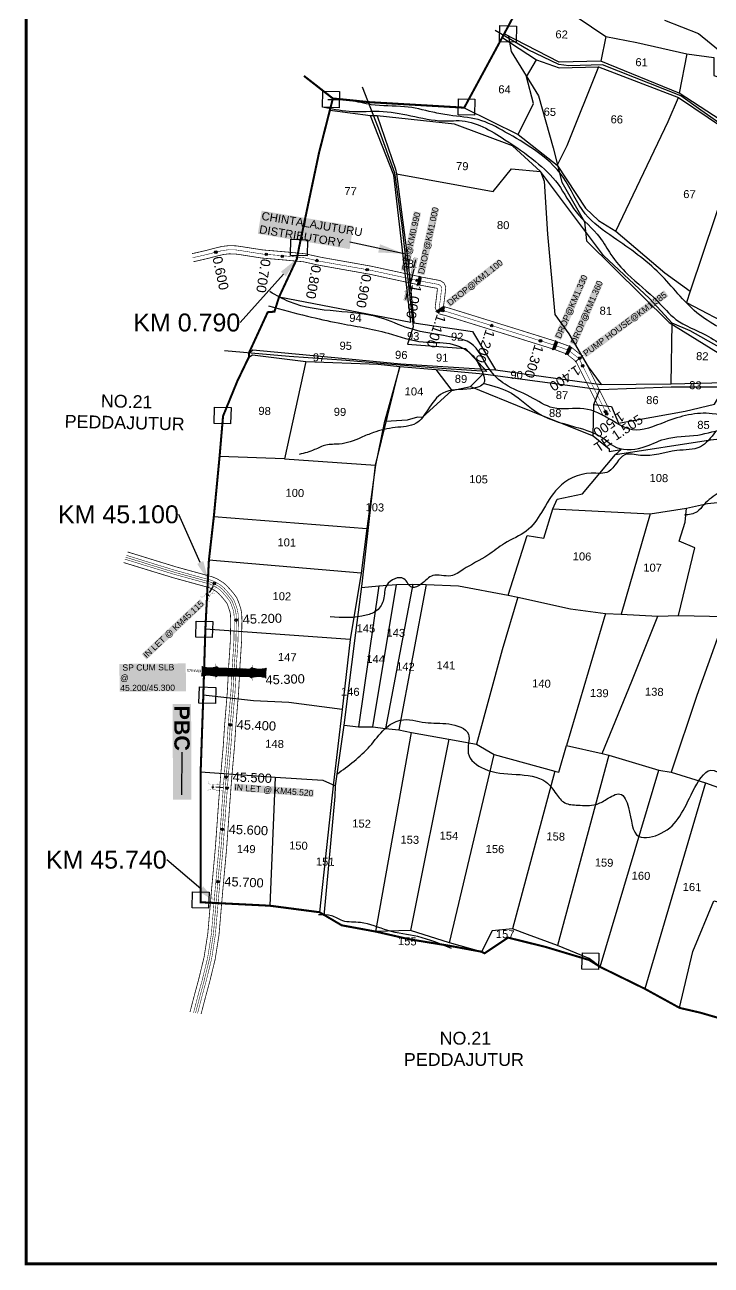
# Model space of a CAD drawing. Header units: inches. Extents: x 206993 to 226086, y 1588023 to 1599120.
# Drawn here: x 206993 to 208336, y 1594211 to 1596637 of the extents above; entities that cross this region are included whole.
import ezdxf
from ezdxf import colors
from ezdxf.entities.mleader import LeaderData, LeaderLine
from ezdxf.enums import TextEntityAlignment as Align
from ezdxf.math import Vec2, Vec3

# ---------------------------------------------------------------- set-up
doc = ezdxf.new("R2010")
doc.units = ezdxf.units.IN
doc.header["$LTSCALE"] = 15
doc.header["$MEASUREMENT"] = 0
doc.header["$PDMODE"] = 32
doc.header["$PDSIZE"] = 5
doc.linetypes.add('ACAD_ISO02W100', pattern=[15, 12, -3])
doc.linetypes.add('HIDDEN2', pattern=[0.1875, 0.125, -0.0625])
for name, color, linetype in [('BOUNDRY STONES', 240, 'Continuous'), ('CANAL1', 7, 'Continuous'), ('CSMark', 72, 'Continuous'), ('HILLS', 3, 'Continuous'), ('PAPER SIZE', 5, 'Continuous'), ('PLOTS', 7, 'Continuous'), ('PLOTS NO', 7, 'Continuous'), ('RE REMARKS', 7, 'Continuous'), ('ROADS', 1, 'Continuous'), ('STREAMS', 4, 'Continuous'), ('STRUCTURE', 5, 'Continuous'), ('TEXT', 1, 'Continuous'), ('text2', 7, 'Continuous'), ('VILLAGE BOUNDRY', 5, 'Continuous'), ('VILLAGE STONES', 240, 'Continuous')]:
    doc.layers.add(name, color=color, linetype=linetype)
doc.styles.get("Standard").update_dxf_attribs({"font": 'arial.ttf'})
doc.dimstyles.get("Standard").update_dxf_attribs({"dimtxt": 0.18, "dimasz": 0.18, "dimexe": 0.18, "dimexo": 0.0625, "dimgap": 0.09, "dimtad": 0, "dimtih": 1, "dimtoh": 1, "dimdec": 4, "dimzin": 0, "dimdsep": 46, "dimtxsty": 'Standard', "dimcen": 0.09, "dimadec": 0, "dimazin": 0, "dimtfac": 1, "dimtdec": 4, "dimtofl": 0, "dimtmove": 0, "dimatfit": 3, "dimfxl": 1, "dimtolj": 1, "dimtzin": 0, "dimarcsym": 0})

# ---------------------------------------------------------------- blocks, each defined once
blk = doc.blocks.new('DROP')
h = blk.add_hatch()
h.set_pattern_fill('ANSI31', color=1, scale=10, angle=45)
h.set_pattern_definition([(90, (-324.4107, -25.7687), (-1.25, 0), [])])
h.paths.add_polyline_path([(-9.9, -4.3), (-13.8, 4.1), (13.8, 4.1), (10.2, -4.3)])
at = {"layer": 'STRUCTURE', "color": 5, "const_width": 0.49}
blk.add_lwpolyline([(-9.9, -4.3), (-13.8, 4.1), (13.8, 4.1), (10.2, -4.3), (-9.9, -4.3)], dxfattribs=at)
at = {"layer": 'STRUCTURE', "color": 5}
blk.add_circle((0, 0), 1.33, dxfattribs=at)
blk = doc.blocks.new('OT')
at = {"layer": 'STRUCTURE', "color": 190}
for points, const_width in [([(769775.2, 1706601.8), (769775.2, 1706597.8), (769769.2, 1706593.8), (769761.8, 1706593.8), (769754.4, 1706593.8), (769748.4, 1706597.8), (769748.4, 1706601.8)], 0.5), ([(769751.4, 1706595.8), (769729.4, 1706595.8)], 0.5), ([(769751.4, 1706579), (769729.4, 1706579)], 0.5), ([(769748.4, 1706573), (769748.4, 1706577), (769754.4, 1706581), (769761.8, 1706581), (769761.8, 1706581), (769761.8, 1706581), (769769.2, 1706581), (769775.2, 1706577), (769775.2, 1706573)], 0.5), ([(769761.8, 1706593.8), (769761.8, 1706581)], 2.5)]:
    blk.add_lwpolyline(points, dxfattribs=dict(at, const_width=const_width))
at = {"layer": 'STRUCTURE', "color": 0}
blk.add_circle((769761.8, 1706587.4), 1.87, dxfattribs=at)
blk.add_leader([(769732.6, 1706587.4), (769753.8, 1706587.4)], dimstyle='Standard', override={"dimasz": 10, "dimgap": 0.09, "dimtad": 0}, dxfattribs=at)
blk = doc.blocks.new('SP')
at = {"layer": 'STRUCTURE'}
h = blk.add_hatch(dxfattribs=at)
h.set_pattern_fill('DASH', color=256, scale=8, style=0)
edge = h.paths.add_edge_path()
edge.add_spline(control_points=[(769825.7, 1706742.1), (769825.3, 1706741.8), (769823.8, 1706740.8), (769820.9, 1706740.3), (769817, 1706739.7), (769811.4, 1706738.9), (769804, 1706739.7), (769798.4, 1706741), (769795.6, 1706741.6)], knot_values=[0, 0, 0, 0, 1.613557, 5.24513, 8.624976, 13.470124, 22.190216, 30.746377, 30.746377, 30.746377, 30.746377], degree=3, periodic=0)
edge.add_line((769795.6, 1706741.6), (769792.6, 1706739.6))
edge.add_line((769792.6, 1706739.6), (769732.6, 1706739.6))
edge.add_line((769732.6, 1706739.6), (769729.6, 1706741.6))
edge.add_spline(control_points=[(769729.6, 1706741.6), (769726.9, 1706740.9), (769721.3, 1706739.5), (769713.9, 1706738.5), (769708.3, 1706739.1), (769704.4, 1706739.6), (769701.5, 1706740), (769700, 1706741), (769699.5, 1706741.3)], knot_values=[0, 0, 0, 0, 8.556161, 17.276253, 22.121402, 25.501247, 29.13282, 30.746377, 30.746377, 30.746377, 30.746377], degree=3, periodic=0)
edge.add_line((769699.5, 1706741.3), (769699.5, 1706722.1))
edge.add_spline(control_points=[(769699.5, 1706722.1), (769700, 1706722.4), (769701.4, 1706723.4), (769704.3, 1706724), (769708.2, 1706724.5), (769713.8, 1706725.3), (769721.2, 1706724.5), (769726.8, 1706723.3), (769729.6, 1706722.6)], knot_values=[0, 0, 0, 0, 1.613557, 5.24513, 8.624976, 13.470124, 22.190216, 30.746377, 30.746377, 30.746377, 30.746377], degree=3, periodic=0)
edge.add_line((769729.6, 1706722.6), (769732.6, 1706724.6))
edge.add_line((769732.6, 1706724.6), (769792.6, 1706724.6))
edge.add_line((769792.6, 1706724.6), (769795.6, 1706722.6))
edge.add_spline(control_points=[(769795.6, 1706722.6), (769798.4, 1706723.3), (769803.9, 1706724.8), (769811.3, 1706725.8), (769817, 1706725.1), (769820.9, 1706724.7), (769823.8, 1706724.2), (769825.2, 1706723.3), (769825.7, 1706723)], knot_values=[0, 0, 0, 0, 8.556161, 17.276253, 22.121402, 25.501247, 29.13282, 30.746377, 30.746377, 30.746377, 30.746377], degree=3, periodic=0)
edge.add_line((769825.7, 1706723), (769825.7, 1706742.1))
h.paths.add_polyline_path([(769764.2, 1706732.1, -1), (769761.1, 1706732.1, -1)], flags=0)
h.paths.add_polyline_path([(769761.1, 1706732.1, 1), (769764.2, 1706732.1, 1)], flags=16)
at = {"layer": 'STRUCTURE', "const_width": 0.628}
for points in [[(769726.6, 1706747.6), (769726.6, 1706743.6), (769732.6, 1706739.6), (769792.6, 1706739.6), (769798.6, 1706743.6), (769798.6, 1706747.6)], [(769726.6, 1706716.6), (769726.6, 1706720.6), (769732.6, 1706724.6), (769792.6, 1706724.6), (769798.6, 1706720.6), (769798.6, 1706716.6)]]:
    blk.add_lwpolyline(points, dxfattribs=at)
at = {"layer": 'STRUCTURE', "color": 3}
blk.add_lwpolyline([(769732.6, 1706724.6), (769792.6, 1706724.6)], dxfattribs=at)
blk.add_lwpolyline([(769732.6, 1706724.6), (769792.6, 1706724.6)], dxfattribs=at)
at = {"layer": 'STRUCTURE', "color": 0}
blk.add_circle((769762.6, 1706732.1), 1.55, dxfattribs=at)
at = {"layer": 'STRUCTURE'}
for points in [[(769699.5, 1706741.3), (769700.9, 1706740.5), (769704.4, 1706739.6), (769707.8, 1706739.2), (769712.6, 1706738.8), (769721.3, 1706739.7), (769729.6, 1706741.6)], [(769825.7, 1706742.1), (769824.3, 1706741.3), (769820.8, 1706740.3), (769817.5, 1706739.8), (769812.7, 1706739.2), (769804, 1706739.9), (769795.6, 1706741.6)], [(769699.5, 1706722.1), (769700.9, 1706723), (769704.4, 1706724), (769707.7, 1706724.5), (769712.5, 1706725), (769721.2, 1706724.4), (769729.6, 1706722.6)], [(769825.7, 1706723), (769824.3, 1706723.8), (769820.8, 1706724.7), (769817.4, 1706725.1), (769812.6, 1706725.5), (769803.9, 1706724.6), (769795.6, 1706722.6)]]:
    blk.add_spline(points, degree=3, dxfattribs=at)
at = {"layer": 'STRUCTURE', "color": 0}
blk.add_text('STREAM', height=5, dxfattribs=at).set_placement((769684.3, 1706732.1), align=Align.MIDDLE_CENTER)
for points in [[(769727.4, 1706732.1), (769700.8, 1706732.1)], [(769824.4, 1706732.1), (769800.5, 1706732.1)]]:
    blk.add_leader(points, dimstyle='Standard', override={"dimasz": 10, "dimgap": 0.09, "dimtad": 0}, dxfattribs=at)
blk = doc.blocks.new('SLB')
at = {"layer": 'STRUCTURE'}
h = blk.add_hatch(dxfattribs=at)
h.set_pattern_fill('DOTS', color=6, scale=20, angle=320.3722, style=0)
h.set_pattern_definition([(320.372247934, (-159.4327, -72.9564), (1.2786241598, 0.5641323054), [0, -1.25])])
h.paths.add_polyline_path([(769699.5, 1706871.1), (769699.5, 1706861.1), (769729.1, 1706861.1), (769732.1, 1706863.1), (769792.1, 1706863.1), (769795.1, 1706861.1), (769824.7, 1706861.1), (769824.7, 1706871.1), (769795.1, 1706871.1), (769792.1, 1706869.1), (769732.1, 1706869.1), (769729.1, 1706871.1)])
at = {"layer": 'STRUCTURE', "color": 6, "const_width": 0.628}
for points in [[(769726.1, 1706877.1), (769726.1, 1706873.1), (769732.1, 1706869.1), (769792.1, 1706869.1), (769798.1, 1706873.1), (769798.1, 1706877.1)], [(769726.1, 1706855.1), (769726.1, 1706859.1), (769732.1, 1706863.1), (769792.1, 1706863.1), (769798.1, 1706859.1), (769798.1, 1706855.1)]]:
    blk.add_lwpolyline(points, dxfattribs=at)
at = {"layer": 'STRUCTURE', "color": 6, "linetype": 'ACAD_ISO02W100', "ltscale": 0.5, "const_width": 0.5}
for points in [[(769699.5, 1706871.1), (769729.1, 1706871.1)], [(769699.5, 1706861.1), (769729.1, 1706861.1)], [(769795.1, 1706871.1), (769824.7, 1706871.1)], [(769795.1, 1706861.1), (769824.7, 1706861.1)]]:
    blk.add_lwpolyline(points, dxfattribs=at)
at = {"layer": 'STRUCTURE', "color": 6}
blk.add_lwpolyline([(769732.1, 1706863.1), (769792.1, 1706863.1)], dxfattribs=at)
blk.add_lwpolyline([(769732.1, 1706863.1), (769792.1, 1706863.1)], dxfattribs=at)
at = {"layer": 'STRUCTURE', "color": 0}
blk.add_circle((769762.1, 1706866.1), 1.24, dxfattribs=at)
for points in [[(769703.8, 1706866), (769726.7, 1706866)], [(769818.6, 1706865.8), (769795.7, 1706865.8)]]:
    blk.add_leader(points, dimstyle='Standard', override={"dimasz": 10, "dimgap": 0.09, "dimtad": 0}, dxfattribs=at)
blk = doc.blocks.new('PBC')
at = {"layer": 'STRUCTURE', "color": 5, "insert": (13.6, 8.7), "char_height": 30, "width": 181.057, "attachment_point": 1, "rotation": 325.6347, "bg_fill": 1, "box_fill_scale": 1.1, "bg_fill_color": 7, "bg_fill_true_color": 16777215, "bg_fill_transparency": 0}
blk.add_mtext('{\\fArial|b1|i0|c0|p34;\\C256;PBC}', dxfattribs=at)
at = {"layer": 'PAPER SIZE'}
blk.add_leader([(148.6, -102.5), (80.6, -54.7)], dimstyle='Standard', override={"dimasz": 40, "dimgap": 0.09, "dimtad": 0, "dimtfill": 2, "dimtfillclr": 5}, dxfattribs=at)

msp = doc.modelspace()

# ---------------------------------------------------------------- linework, layer by layer
at = {"color": 5, "const_width": 5.82}
msp.add_lwpolyline([(206996.2, 1598559.3), (210931, 1598559.3), (210931, 1594213.8), (206996.2, 1594213.8)], close=True, dxfattribs=at)
at = {"layer": 'BOUNDRY STONES'}
for points in [[(207922.7, 1596635.2), (207955.1, 1596634.4), (207954.3, 1596602.7), (207921.9, 1596603.5)], [(207576.5, 1596507.2), (207609, 1596506.4), (207608.2, 1596474.7), (207575.7, 1596475.5)], [(207841.4, 1596492.4), (207873.9, 1596491.6), (207873.1, 1596460), (207840.7, 1596460.8)], [(207513.9, 1596217.3), (207546.3, 1596216.5), (207545.6, 1596184.8), (207513.1, 1596185.6)], [(207364.2, 1595888.9), (207396.7, 1595888.1), (207395.9, 1595856.5), (207363.4, 1595857.3)], [(207328.3, 1595470.7), (207360.8, 1595469.9), (207360, 1595438.3), (207327.6, 1595439.1)], [(207334.8, 1595341.8), (207367.2, 1595341), (207366.4, 1595309.4), (207334, 1595310.2)], [(207321.3, 1594941.4), (207353.7, 1594940.6), (207352.9, 1594909), (207320.5, 1594909.8)], [(208084, 1594821.7), (208116.4, 1594820.9), (208115.6, 1594789.2), (208083.2, 1594790)]]:
    msp.add_lwpolyline(points, close=True, dxfattribs=at)
at = {"layer": 'CANAL1', "color": 200, "const_width": 1.5}
for points in [[(207320.5, 1596189.3), (207330.1, 1596191.4), (207348.7, 1596195.7), (207366, 1596200.3), (207379.2, 1596203.4), (207391.8, 1596204.9), (207406.2, 1596204.6), (207414.8, 1596203.4), (207459.2, 1596196.5), (207501.4, 1596192.9), (207541.3, 1596189.1), (207572.5, 1596182.2), (207670.7, 1596164.8), (207731.1, 1596151.7), (207766.7, 1596144.1), (207770.5, 1596143.3), (207791.5, 1596139.3), (207805.7, 1596136.7), (207812.9, 1596132.1), (207816.8, 1596124.5), (207815.3, 1596109.2), (207812.3, 1596086), (207812.6, 1596085.7), (207821.9, 1596083.2), (207957.9, 1596041), (208033.6, 1596017.3), (208061.2, 1596007.1), (208084.1, 1595988.9), (208138.7, 1595879.5)], [(207323.2, 1596173.5), (207333.6, 1596175.8), (207352.6, 1596180.2), (207369.9, 1596184.8), (207382, 1596187.6), (207392.6, 1596188.9), (207404.9, 1596188.6), (207412.5, 1596187.6), (207457.3, 1596180.6), (207499.9, 1596177), (207538.8, 1596173.3), (207569.3, 1596166.5), (207667.6, 1596149.1), (207727.7, 1596136.1), (207763.4, 1596128.5), (207767.3, 1596127.6), (207788.6, 1596123.5), (207799.7, 1596121.5), (207800.4, 1596121), (207799.4, 1596111), (207796, 1596084.3), (207798.4, 1596077.4), (207804.2, 1596071.4), (207817.5, 1596067.8), (207953.1, 1596025.7), (208028.4, 1596002.2), (208053.2, 1595993), (208071.4, 1595978.6), (208124.4, 1595872.4)], [(207194.2, 1595605.9), (207220.3, 1595597.9), (207246.3, 1595589.8), (207289.7, 1595576.5), (207359.7, 1595557.3), (207368.5, 1595553.8), (207375, 1595549.9), (207381.2, 1595546), (207387.4, 1595540.8), (207396.1, 1595531.4), (207401.3, 1595525.3), (207407.9, 1595516.3), (207411.4, 1595507.8), (207415.7, 1595495.2), (207417.6, 1595485.4), (207418, 1595471.7), (207417.4, 1595432.3), (207415.4, 1595401.2), (207414.3, 1595385.8), (207411.4, 1595329.4), (207409.8, 1595311.1), (207405.9, 1595262.3), (207403.6, 1595227.1), (207398.1, 1595164.3), (207393.7, 1595105.7), (207388.1, 1595026.2), (207380.3, 1594940.9), (207373.2, 1594857.1), (207365.6, 1594808.8), (207354.5, 1594763.4), (207347.8, 1594739.1), (207338.2, 1594702.3)], [(207186.4, 1595585.2), (207213.8, 1595576.8), (207239.8, 1595568.8), (207283.6, 1595555.4), (207352.7, 1595536.4), (207358.7, 1595534), (207363.5, 1595531.2), (207368.2, 1595528.2), (207372.2, 1595524.9), (207379.6, 1595516.8), (207384, 1595511.6), (207388.7, 1595505.3), (207390.8, 1595500.1), (207394.4, 1595489.6), (207395.6, 1595483), (207396, 1595471.4), (207395.4, 1595433.2), (207393.5, 1595402.7), (207392.4, 1595387.1), (207389.4, 1595330.9), (207387.9, 1595312.9), (207383.9, 1595263.9), (207381.7, 1595228.7), (207376.2, 1595166), (207371.8, 1595107.3), (207366.1, 1595028), (207358.4, 1594942.8), (207351.3, 1594859.7), (207344, 1594813.2), (207333.2, 1594769), (207326.6, 1594744.8), (207316.4, 1594705.9)]]:
    msp.add_lwpolyline(points, dxfattribs=at)
at = {"layer": 'CANAL1', "color": 1, "linetype": 'HIDDEN2', "ltscale": 4, "const_width": 1}
for points in [[(207321.9, 1596181.4), (207331.8, 1596183.6), (207350.7, 1596187.9), (207368, 1596192.5), (207380.6, 1596195.5), (207392.2, 1596196.9), (207405.6, 1596196.6), (207413.7, 1596195.5), (207458.3, 1596188.5), (207500.7, 1596185), (207540.1, 1596181.2), (207570.9, 1596174.3), (207669.2, 1596156.9), (207729.4, 1596143.9), (207765.1, 1596136.3), (207768.9, 1596135.4), (207790, 1596131.4), (207802.7, 1596129.1), (207806.8, 1596126.5), (207808.6, 1596122.9), (207807.4, 1596110.1), (207804.2, 1596085.1), (207805.3, 1596081.7), (207808.4, 1596078.5), (207819.7, 1596075.5), (207955.5, 1596033.4), (208031, 1596009.7), (208057.2, 1596000.1), (208077.7, 1595983.7), (208131.5, 1595875.9)], [(207190.3, 1595595.6), (207217.1, 1595587.4), (207243, 1595579.3), (207251.2, 1595576.8), (207286.7, 1595565.9), (207356.2, 1595546.9), (207363.6, 1595543.9), (207369.2, 1595540.6), (207374.7, 1595537.1), (207379.8, 1595532.9), (207387.9, 1595524.1), (207392.6, 1595518.4), (207398.3, 1595510.8), (207401.1, 1595503.9), (207405.1, 1595492.4), (207406.6, 1595484.2), (207407, 1595471.5), (207406.4, 1595432.8), (207404.4, 1595401.9), (207403.3, 1595386.5), (207400.4, 1595330.2), (207398.8, 1595312), (207394.9, 1595263.1), (207392.6, 1595227.9), (207387.2, 1595165.1), (207382.7, 1595106.5), (207377.1, 1595027.1), (207369.3, 1594941.9), (207362.3, 1594858.7), (207362.2, 1594858.4), (207354.8, 1594811), (207343.8, 1594766.2), (207337.2, 1594741.9), (207327.3, 1594704.1)]]:
    msp.add_lwpolyline(points, dxfattribs=at)
at = {"layer": 'CANAL1', "color": 5, "ltscale": 4, "const_width": 1}
for points in [[(207191.8, 1595599.3), (207218.3, 1595591.2), (207244.2, 1595583.1), (207252.4, 1595580.6), (207287.8, 1595569.8), (207357.5, 1595550.6), (207365.4, 1595547.5), (207371.3, 1595544), (207377, 1595540.4), (207382.6, 1595535.8), (207390.9, 1595526.7), (207395.8, 1595520.9), (207401.8, 1595512.8), (207404.9, 1595505.4), (207409, 1595493.4), (207410.6, 1595484.6), (207411, 1595471.6), (207410.4, 1595432.6), (207408.4, 1595401.7), (207407.3, 1595386.2), (207404.4, 1595329.9), (207402.8, 1595311.7), (207398.9, 1595262.8), (207396.6, 1595227.6), (207391.2, 1595164.8), (207386.7, 1595106.2), (207381.1, 1595026.7), (207373.3, 1594941.5), (207366.2, 1594858.4), (207366.2, 1594857.9), (207358.8, 1594810.2), (207347.7, 1594765.2), (207341, 1594740.9), (207331.3, 1594703.5)], [(207188.9, 1595591.8), (207215.9, 1595583.5), (207241.9, 1595575.4), (207250, 1595573), (207285.5, 1595562.1), (207354.9, 1595543.1), (207361.8, 1595540.3), (207367.2, 1595537.1), (207372.3, 1595533.9), (207377.1, 1595530), (207384.8, 1595521.5), (207389.5, 1595515.9), (207394.8, 1595508.8), (207397.4, 1595502.5), (207401.2, 1595491.4), (207402.6, 1595483.8), (207403, 1595471.5), (207402.4, 1595432.9), (207400.5, 1595402.2), (207399.4, 1595386.7), (207396.4, 1595330.5), (207394.8, 1595312.4), (207390.9, 1595263.4), (207388.6, 1595228.2), (207383.2, 1595165.5), (207378.8, 1595106.8), (207373.1, 1595027.4), (207365.3, 1594942.2), (207358.3, 1594859.1), (207358.3, 1594858.8), (207350.9, 1594811.8), (207340, 1594767.2), (207333.3, 1594743), (207323.4, 1594704.7)]]:
    msp.add_lwpolyline(points, dxfattribs=at)
at = {"layer": 'HILLS'}
msp.add_lwpolyline([(208244.8, 1596646), (208311.1, 1596619.9), (208385.1, 1596559.4), (208435, 1596553.8), (208607.9, 1596578.9), (208639, 1596572.5), (208752.2, 1596583.5), (208843.2, 1596575), (208863.4, 1596585.7), (208915.7, 1596675.7)], dxfattribs=at)
at = {"layer": 'PLOTS'}
for points in [[(207986.6, 1596723.4), (208068.8, 1596674.9), (208073.9, 1596651.6), (208130.1, 1596613.9), (208190.2, 1596602.2), (208288.1, 1596579.8), (208341.2, 1596572.6), (208341.1, 1596537.4), (208413.5, 1596514), (208425.6, 1596527.8), (208449, 1596523.3), (208497.6, 1596535.8), (208562.8, 1596542.9), (208616.7, 1596550.5), (208739.6, 1596555.4), (208862.8, 1596561), (208917.2, 1596654.8), (209039.5, 1596664.3)], [(209856.2, 1595880.8), (209745.9, 1595889.9), (209665.1, 1595909.9), (209649.6, 1595910.3), (209554, 1595949), (209475.9, 1595977.8), (209406.9, 1596058.7), (209266.5, 1596101.5), (209243.3, 1596105.9), (209181.1, 1596138.2), (209096.3, 1596175.6), (208949.8, 1596242.2), (208867.7, 1596277), (208688.7, 1596300), (208590, 1596327.8), (208541, 1596347.2), (208482.1, 1596375.4), (208407.9, 1596416), (208273.2, 1596503.4), (208120.3, 1596565.8), (208038.5, 1596563.9), (207931.2, 1596619.5)], [(208130.1, 1596613.9), (208120.3, 1596565.8)], [(207926.4, 1596612.4), (207993.9, 1596568.1), (208038.8, 1596552.9), (208115.8, 1596554.7), (208272, 1596494.8), (208388.1, 1596416.3), (208416.1, 1596394), (208487.4, 1596357.1), (208538.1, 1596332.5), (208679.7, 1596294.1), (208810.4, 1596270.9), (208944.6, 1596231.4)], [(207958.3, 1596422.3), (207988.5, 1596482.7), (207974.6, 1596534.8), (207993.9, 1596568.1)], [(208288.1, 1596579.8), (208273.2, 1596503.4)], [(208115.8, 1596554.7), (208053.5, 1596400.3), (208034.8, 1596362.5)], [(208149.1, 1596233.2), (208251.9, 1596447.6), (208272, 1596494.8)], [(208443.7, 1595918.6), (208443.8, 1595954.2), (208295.1, 1596038.2), (208259.5, 1596053.5), (208215.2, 1596101.3), (208125.4, 1596185.6), (208001.8, 1596349.9), (207947, 1596399.9), (207833.5, 1596442.6), (207682.3, 1596458.6), (207669.8, 1596458.9), (207589.9, 1596469.2)], [(207852.9, 1596474.8), (207958.3, 1596422.3), (208034.8, 1596362.5), (208090.3, 1596278.3), (208115.4, 1596253.8), (208149.1, 1596233.2), (208245.5, 1596151.9), (208294.9, 1596115.7), (208287.9, 1596093.9), (208382.3, 1596044.2), (208458, 1596001.9), (208608.1, 1595936.5), (208814.2, 1595920.3), (208944.2, 1595916.2), (208945, 1596009.2), (208959.6, 1596114), (208944.6, 1596231.4)], [(207748.1, 1596055.2), (207715.3, 1596342.7), (207669.8, 1596458.9)], [(207682.3, 1596458.6), (207718.2, 1596354.2), (207720.1, 1596345.4), (207743, 1596170.7), (207754.3, 1596053.8), (207868.7, 1596036.8), (207914, 1595962.3)], [(207720.1, 1596345.4), (207909.3, 1596311.1), (207945.5, 1596355.3), (208001.8, 1596349.9), (208008.9, 1596331.3), (208015.9, 1596227.3), (208030.1, 1596070.3), (208057.5, 1596032.7), (208095.5, 1595968.1), (208120.4, 1595933.6)], [(208487.4, 1596357.1), (208474.8, 1596300.3), (208367.8, 1596332.8), (208294.9, 1596115.7)], [(207490.7, 1596104.7), (207748.1, 1596055.2)], [(208257.6, 1595934.9), (208259.5, 1596053.5)], [(207431.7, 1595987.1), (207438.9, 1595991.1), (207543, 1595978.6), (207684.6, 1595973.3), (207727.1, 1595968.6), (207797.3, 1595962.4), (207889.7, 1595953.9), (207976.8, 1595942.7), (208117.9, 1595923.9), (208257.6, 1595928.8), (208362.5, 1595928.6)], [(207431.9, 1595995.4), (207439.4, 1596001), (207613.6, 1595985.1), (207728.9, 1595973.7), (207914, 1595962.3), (208120.4, 1595933.6), (208257.6, 1595934.9), (208363.9, 1595937.4), (208443.7, 1595918.6), (208593.1, 1595883.7), (208700.3, 1595856.1), (208722.6, 1595847.9), (208750.7, 1595835.7), (208860.4, 1595845.3), (208947.1, 1595835.7), (208944.2, 1595916.2)], [(207543, 1595978.6), (207501.4, 1595788.1), (207679.2, 1595775.6)], [(207727.1, 1595968.6), (207696.1, 1595858.1), (207679.2, 1595775.6), (207662.1, 1595651.7), (207651.3, 1595564.1), (207630, 1595434.6), (207614, 1595297.7), (207596.9, 1595154), (207569.8, 1594901.2)], [(207578.6, 1594894.1), (207600.7, 1595127.8), (207600.9, 1595148.5), (207617.9, 1595267.1), (207640.6, 1595447.5), (207653.4, 1595543.3), (207679.2, 1595775.6), (207727.1, 1595968.6)], [(207797.3, 1595962.4), (207828.4, 1595921.3), (207770.6, 1595868.7), (207761.7, 1595869.4), (207741.3, 1595863.4), (207699.3, 1595861.1)], [(207828.4, 1595921.3), (207864.8, 1595929.3), (207889.7, 1595953.9)], [(207864.8, 1595929.3), (207973.9, 1595885.3), (208105.2, 1595832.8), (208136.2, 1595807.3), (208136.5, 1595802), (208159.8, 1595805.9), (208148.8, 1595796.3)], [(208105.2, 1595832.8), (208106.6, 1595894.3), (208117.9, 1595923.9)], [(208106.6, 1595894.3), (208141, 1595890.6), (208154.8, 1595857.7), (208284.8, 1595880.9), (208342.3, 1595894.8), (208362.5, 1595928.6)], [(207651.8, 1595536.6), (207685.8, 1595539.6), (207720.3, 1595541.9), (207752.5, 1595542.6), (207778.4, 1595542.2), (207841.5, 1595539.7), (207938.9, 1595521.2), (207957.6, 1595517.3), (208060.4, 1595494.9), (208128.9, 1595485.6), (208160, 1595484.4), (208231.6, 1595480.3), (208272, 1595481.5), (208363, 1595479.3), (208459.2, 1595468.3), (208466.7, 1595463.3), (208497.5, 1595461.5), (208517, 1595561.4), (208556.5, 1595700.9), (208535.1, 1595705.6), (208560.3, 1595849.4), (208690.3, 1595837.4), (208751.9, 1595825.4)], [(207938.9, 1595521.2), (207975.7, 1595638.2), (208008.3, 1595632.6), (208025.9, 1595690), (208034.9, 1595708.8), (208084.5, 1595719.3), (208148.8, 1595796.3), (208334.4, 1595825.4), (208560.3, 1595849.4)], [(207501.4, 1595788.1), (207374.3, 1595792.4)], [(208025.9, 1595690), (208216.6, 1595680.7), (208287.5, 1595691.5), (208328.7, 1595700.4), (208449.9, 1595713.3), (208535.1, 1595705.6)], [(208272, 1595481.5), (208303.6, 1595614.1), (208273.3, 1595626.8), (208284.8, 1595663.9), (208287.5, 1595691.5)], [(207363.1, 1595675.1), (207662.1, 1595651.7)], [(208216.6, 1595680.7), (208160, 1595484.4)], [(207651.3, 1595564.1), (207353.4, 1595589.6)], [(207685.8, 1595539.6), (207646.1, 1595263.8)], [(207673.8, 1595263.8), (207720.3, 1595541.9)], [(207752.5, 1595542.6), (207698.9, 1595260.6)], [(207778.4, 1595542.2), (207725.1, 1595257.7)], [(207957.6, 1595517.3), (207926.9, 1595414.7), (207876.8, 1595229.6)], [(208128.9, 1595485.6), (208052.9, 1595227.4)], [(208122.7, 1595211.5), (208180.7, 1595353), (208231.6, 1595480.3)], [(208363, 1595479.3), (208307.7, 1595325.3), (208257.7, 1595175.2)], [(207630, 1595434.6), (207346.5, 1595454.8)], [(207614, 1595297.7), (207509.7, 1595311.4), (207440.8, 1595314.4), (207342.5, 1595325.5)], [(207617.9, 1595267.1), (207646.1, 1595263.8), (207673.8, 1595263.8), (207698.9, 1595260.6), (207725.1, 1595257.7), (207749.7, 1595252.6), (207823, 1595239.6), (207876.8, 1595229.6), (207911.4, 1595209.9), (208029.9, 1595177.4), (208037.8, 1595175.3), (208052.9, 1595227.4), (208122.7, 1595211.5), (208135.8, 1595208.2), (208233.7, 1595179.1), (208257.7, 1595175.2), (208325.1, 1595154.4), (208392.1, 1595130.2)], [(208118.8, 1594794.2), (208097.3, 1594810.6), (208035.6, 1594836.2), (207976.9, 1594857.8), (207947.2, 1594868.6), (207907.3, 1594864.5), (207886.4, 1594824), (207886.4, 1594824), (207824.1, 1594841.4), (207747.5, 1594865.6), (207680, 1594863.3), (207749.7, 1595252.6)], [(207823, 1595239.6), (207747.5, 1594865.6)], [(207824.1, 1594841.4), (207911.4, 1595209.9)], [(208135.8, 1595208.2), (208035.6, 1594836.2)], [(207337.3, 1595175.8), (207483.3, 1595165.1), (207576.4, 1595159.5), (207600.9, 1595148.5)], [(207483.3, 1595165.1), (207472.8, 1594913.9)], [(208029.9, 1595177.4), (207947.2, 1594868.6)], [(208118.8, 1594794.2), (208233.7, 1595179.1)], [(208325.1, 1595154.4), (208205.8, 1594751.6)], [(208274.1, 1594714.1), (208300, 1594824.6), (208340.8, 1594923.5), (208356.2, 1594919.6), (208440.5, 1594895.2), (208480.1, 1594947.2), (208575.5, 1594917.3), (208640.6, 1594919.6), (208695.2, 1594980.4), (208724.7, 1595019.4), (208721.3, 1595032.8), (208670.8, 1595059.9)]]:
    msp.add_lwpolyline(points, dxfattribs=at)
at = {"layer": 'ROADS'}
for points in [[(209894.8, 1595873.3), (209795.3, 1595882.4), (209669.2, 1595900.4), (209516.3, 1595951), (209474.4, 1595960.9), (209402.6, 1595999.4), (209355.3, 1596037.8), (209176.3, 1596127.7), (209063.3, 1596180.9), (208959.4, 1596227.1), (208877.4, 1596264), (208800.7, 1596277.7), (208692.8, 1596296.5), (208643.3, 1596308.4), (208527.6, 1596343.3), (208416.2, 1596399.7), (208315.6, 1596469.6), (208276.6, 1596498.1), (208123.2, 1596558.4), (208057.5, 1596556.6), (208038.2, 1596559.1), (207977.8, 1596587.9), (207913.4, 1596626)], [(207939.5, 1596614.2), (207944.8, 1596584.8), (207998.3, 1596498.1), (208026.7, 1596396.3), (208043.7, 1596329.2), (208087.8, 1596251.8), (208092, 1596214.1), (208253.5, 1596054.8), (208431.9, 1595944.5)], [(207653.4, 1596515.7), (207684.3, 1596435.2), (207716.7, 1596347.1), (207730.5, 1596244.6), (207752.8, 1596046.2), (207742.2, 1596012), (207855.1, 1596003.7), (207896.9, 1595958.7), (207817.2, 1595964), (207711, 1595972.6), (207621.9, 1595980.1), (207510.1, 1595988.2), (207384, 1595998.9)]]:
    msp.add_lwpolyline(points, dxfattribs=at)
at = {"layer": 'STREAMS'}
for points in [[(207575.4, 1596476.7), (207627.5, 1596468), (207694.6, 1596467.3), (207756, 1596457.4), (207820.7, 1596448.8), (207842.9, 1596449.4), (207932.4, 1596412.2), (207992.2, 1596369.6), (208036.3, 1596325.2), (208071.7, 1596271.2), (208118.1, 1596220.8), (208139.7, 1596187.8), (208172.4, 1596149.3), (208230.5, 1596096.7), (208266.9, 1596060.8), (208325.9, 1596029.8), (208401.2, 1595985.4), (208440.3, 1595968), (208476.2, 1595935.5), (208552.6, 1595906.6), (208593.7, 1595889.4), (208562.9, 1595869.4), (208484.1, 1595854.8), (208404, 1595859.8), (208337.5, 1595876.3), (208245.2, 1595859.8), (208181.8, 1595844.9), (208140.1, 1595864), (208087.1, 1595885.8), (208027, 1595887.5), (207982.1, 1595909.3), (207932.8, 1595933.9), (207902.1, 1595963.2), (207865, 1596014.4), (207835.5, 1596024.6), (207744.6, 1596043.3), (207688.5, 1596064), (207602.6, 1596076.7), (207511, 1596095), (207472.8, 1596115)], [(209855.1, 1595881), (209823.4, 1595876.2), (209802.3, 1595865.1), (209766.3, 1595852.7), (209724.2, 1595832.9), (209666.4, 1595842.3), (209610.8, 1595848.4), (209578.7, 1595848.1), (209541.5, 1595869.5), (209482.8, 1595942.7), (209424.4, 1595957.4), (209361.4, 1595955.1), (209313.3, 1595967.4), (209238.2, 1595965.1), (209178.6, 1595967.4), (209126, 1595967.3), (209067.4, 1595939.1), (208998.2, 1595922.7), (208959.6, 1595906.2), (208911.2, 1595907.7), (208857.1, 1595915.3), (208787.2, 1595904), (208723.9, 1595919.2), (208637.3, 1595918.8), (208581.7, 1595937.9), (208517.9, 1595958.6), (208465.8, 1595990.3), (208396.6, 1596023.8), (208307.9, 1596073.8), (208235.3, 1596150), (208145.1, 1596220.7), (208089.5, 1596267.2), (208046.5, 1596338.7), (207990, 1596392.5), (207933.2, 1596427.1), (207880.2, 1596451.4), (207823.2, 1596459.9), (207791.4, 1596466), (207736.3, 1596476.7), (207670.8, 1596480.5), (207630.6, 1596488.6), (207585.9, 1596490.1)], [(207470.2, 1596087), (207546.3, 1596067.1), (207606.5, 1596053.7), (207704, 1596033.7), (207772.6, 1596016.6), (207824.7, 1596013.3), (207870.4, 1595989.2), (207885, 1595965), (207891.4, 1595936.6), (207865.9, 1595925.2), (207810.9, 1595916.7), (207781.8, 1595884.1), (207758.7, 1595857.5), (207717.9, 1595849.1), (207675.1, 1595839.3), (207651, 1595829.5), (207608.3, 1595816.8), (207582.4, 1595814.9), (207560, 1595805.9), (207530.3, 1595796.5)], [(207892, 1595935.1), (207945.2, 1595916.3), (207997.4, 1595877.2), (208079.4, 1595847.8), (208128.2, 1595825.7), (208144.5, 1595813.4), (208201.2, 1595810), (208245.1, 1595826.7), (208309.6, 1595834.5), (208364.7, 1595845.8), (208429.7, 1595842), (208559.3, 1595853.2), (208652.9, 1595846.1), (208772.2, 1595852.5), (208830.3, 1595853.7), (208922, 1595848.9), (208979.2, 1595845.5), (209027, 1595892.9), (209069.7, 1595906.2), (209146.9, 1595927.9), (209200.5, 1595937.6), (209266.8, 1595912.8), (209333.1, 1595895.6), (209373.6, 1595866.9), (209417.9, 1595852.9), (209503.7, 1595796.3), (209597.3, 1595754.3), (209694.6, 1595774.3), (209790.7, 1595805.2), (209829.8, 1595841), (209835.1, 1595879.2)], [(208344.2, 1595841.3), (208314.7, 1595811.4), (208268.9, 1595804.2), (208197.4, 1595794.7), (208167, 1595795.8), (208135.4, 1595763.2), (208101.1, 1595759.7), (208036.4, 1595730.9), (208004.1, 1595683.3), (207974.3, 1595646.8), (207931.8, 1595622.6), (207899, 1595599.5), (207850.8, 1595571.5), (207826.6, 1595559.2), (207791.6, 1595559.6), (207769.1, 1595543.2), (207750.5, 1595536.7), (207734.8, 1595553.2), (207701.4, 1595541.1), (207695.2, 1595512.8), (207682.2, 1595491.5), (207661.3, 1595481.9), (207590.4, 1595479)], [(208555.7, 1595847.3), (208523.8, 1595802.1), (208469.7, 1595772.9), (208420, 1595746.8), (208351.5, 1595721.7), (208321.8, 1595698.2), (208308.3, 1595684.5), (208283.6, 1595677.7)], [(207603.9, 1595171.2), (207637.4, 1595196.8), (207668.2, 1595225.9), (207697.8, 1595259.7), (207727.8, 1595276.9), (207777, 1595272.2), (207822.8, 1595269.4), (207861, 1595249.6), (207860.7, 1595212.5), (207892.2, 1595181.6), (207954.3, 1595170.8), (208012.6, 1595155.9), (208032.7, 1595132.8), (208049.4, 1595115.3), (208075.1, 1595110.6), (208110.2, 1595112), (208131.3, 1595122), (208157.4, 1595132.3), (208174.2, 1595106.1), (208194.8, 1595049.2), (208238.2, 1595055.6), (208300.1, 1595137.7), (208335, 1595179), (208396.1, 1595135.3), (208437.2, 1595127.4), (208535.5, 1595102.7), (208618.4, 1595076.1), (208707.3, 1595069.3), (208755.2, 1595064.3), (208794, 1595057.8), (208866.5, 1595137.7), (208966.5, 1595199.9), (209012.7, 1595208), (209099.5, 1595169.7), (209125.5, 1595152.9), (209235.7, 1595062.3), (209288.1, 1595003), (209347.4, 1594963.6), (209372.6, 1594926.2), (209396.6, 1594902.4), (209442.9, 1594863.3), (209542.6, 1594793), (209595.3, 1594764.3), (209665.8, 1594732.1), (209698.1, 1594718.7), (209774.4, 1594679.8)], [(207828.2, 1594830.2), (207762.1, 1594853.4), (207703.4, 1594865.4), (207649.7, 1594881.1), (207615.2, 1594884.4), (207593.2, 1594894.2), (207567.7, 1594896.1)]]:
    msp.add_spline(points, degree=3, dxfattribs=at)
at = {"layer": 'text2', "color": 5, "linetype": 'Continuous', "const_width": 2}
msp.add_lwpolyline([(208085.6, 1595990.4), (208069.4, 1595977.1)], dxfattribs=at)
at = {"layer": 'text2', "color": 2, "linetype": 'Continuous'}
for p in [(207366.9, 1596192.2), (207465.7, 1596187.9), (207564.8, 1596175.7), (207663.2, 1596158), (207761, 1596137.1), (207810.9, 1596077.8), (207906.6, 1596048.6), (208002, 1596018.8), (208084.6, 1595969.9), (208129.3, 1595880.4), (208131.5, 1595875.9)]:
    msp.add_point(p, dxfattribs=at)
at = {"layer": 'text2', "color": 3, "linetype": 'Continuous'}
for p in [(207497, 1596184, 43), (207748, 1596139, 41), (207765, 1596136, 40), (207803, 1596077, 39), (208031, 1596012, 38), (208058, 1596002, 37), (208079, 1595985, 36), (207407, 1595472.6), (207402.5, 1595370.1), (207395.3, 1595267.8), (207387.2, 1595165.5), (207379.7, 1595063.2), (207371.1, 1594961)]:
    msp.add_point(p, dxfattribs=at)
at = {"layer": 'text2'}
for p in [(207364, 1595544, 32), (207402.5, 1595370.7), (207389, 1595144, 35)]:
    msp.add_point(p, dxfattribs=at)
at = {"layer": 'VILLAGE BOUNDRY', "const_width": 4}
msp.add_lwpolyline([(208372.5, 1594687.9), (208315.1, 1594704.6), (208274.1, 1594714.1), (208205.8, 1594751.6), (208118.8, 1594794.2), (208097.3, 1594807.7), (208012.7, 1594833.1), (207938.7, 1594851.5), (207892.6, 1594820.8), (207886.4, 1594824), (207823.3, 1594835.7), (207744.9, 1594848.4), (207680, 1594863.3), (207613.2, 1594875.6), (207569.8, 1594901.2), (207472.8, 1594913.9), (207337.3, 1594920.7), (207337.3, 1595175.8), (207342.5, 1595325.5), (207346.5, 1595454.8), (207353.4, 1595589.6), (207363.1, 1595675.1), (207374.3, 1595792.4), (207381.1, 1595871.5), (207409, 1595939.9), (207431.7, 1595987.1), (207431.9, 1595995.4), (207468.4, 1596074.7), (207481.6, 1596075.8), (207490.7, 1596104.7), (207525.6, 1596179.3), (207530, 1596202.6), (207568.9, 1596386.9), (207595.9, 1596492.8), (207539.3, 1596537), (207595.9, 1596492.8), (207667.9, 1596485.5), (207852.9, 1596474.8), (207931.2, 1596619.5), (207986.6, 1596723.4)], dxfattribs=at)

# ---------------------------------------------------------------- block references
for p, xscale, yscale, zscale, rotation in [((207765, 1596136, 40), 0.6999999999999998, 0.6999999999999998, 0.6999999999999998, 78.23573964757212), ((207806.7, 1596079.6, 39), 0.7, 0.7, 0.7, 33.70493690659635), ((208030.3, 1596009.8, 38), 0.6999999999999997, 0.6999999999999997, 0.6999999999999997, 69.6545162508099), ((208056.9, 1595999.9, 37), 0.7, 0.7, 0.7, 63.54057628832705)]:
    msp.add_blockref('DROP', p, dxfattribs=dict(xscale=xscale, yscale=yscale, zscale=zscale, rotation=rotation))
at = {"layer": 'PAPER SIZE', "rotation": 304.4773666311736}
msp.add_blockref('PBC', (207300.8, 1595311.6, -8), dxfattribs=at)
at = {"layer": 'STRUCTURE', "color": 0, "xscale": 0.7, "yscale": 0.7, "zscale": 0.7}
for name, p, rotation in [('SLB', (1241777.6, 790728.4, 41), 76.35921706403441), ('OT', (-533584.6, 2676471, 32), 238.7065539043776), ('OT', (837116.1, 2744426.5, 35), 175.5571158864603)]:
    msp.add_blockref(name, p, dxfattribs=dict(at, rotation=rotation))
at = {"layer": 'STRUCTURE', "color": 0, "rotation": 357.9807462115952}
for name, p in [('SP', (-622019.4, -83178.8)), ('SLB', (-622023.6, -83312.7))]:
    msp.add_blockref(name, p, dxfattribs=at)

# ---------------------------------------------------------------- texts
at = {"layer": 'CSMark', "color": 1}
for s, height, rotation, p in [('0.600', 19, 282.1077, (207369.5, 1596183.5)), ('0.700', 19, 261.3547, (207465.1, 1596178.7)), ('0.800', 19, 259.7333, (207564, 1596166.5)), ('0.900', 19, 259.7333, (207662.4, 1596148.8)), ('1.000', 19, 259.7333, (207760.2, 1596128)), ('1.100', 19, 251.6202, (207808.8, 1596068.9)), ('1.200', 19, 251.6202, (207904.4, 1596039.6)), ('1.300', 19, 251.6202, (207999.9, 1596009.9)), ('1.400', 19, 214.1164, (208077.5, 1595964.1)), ('TE 1.505', 19, 34.1164, (208110.1, 1595807.6)), ('1.500', 19, 214.1164, (208163.3, 1595873.6)), ('45.200', 18, 1.9269, (207419.5, 1595474)), ('45.300', 18, 1.9269, (207464.1, 1595355.4)), ('45.400', 18, 357.6457, (207407.9, 1595268.3)), ('45.500', 18, 357.6457, (207399.8, 1595166)), ('45.600', 18, 357.6457, (207392.3, 1595063.7)), ('45.700', 18, 357.6457, (207383.7, 1594961.5))]:
    msp.add_text(s, height=height, rotation=rotation, dxfattribs=at).set_placement(p, align=Align.MIDDLE_LEFT)
at = {"layer": 'PLOTS NO'}
for s, p in [('62', (208043.4, 1596618.1)), ('61', (208199.8, 1596563.6)), ('64', (207931.6, 1596510.6)), ('65', (208020.3, 1596466.7)), ('66', (208151.3, 1596451.9)), ('79', (207849, 1596360.5)), ('77', (207630.5, 1596311.6)), ('67', (208293.4, 1596305.6)), ('80', (207929, 1596245.1)), ('78', (207742.2, 1596169.6)), ('81', (208129.8, 1596077.6)), ('94', (207640.2, 1596063.6)), ('93', (207753, 1596028)), ('92', (207839.1, 1596026.8)), ('95', (207621.1, 1596009.1)), ('97', (207568.9, 1595986.4)), ('96', (207729.7, 1595991.3)), ('91', (207809.7, 1595985.8)), ('82', (208318.5, 1595988.7)), ('90', (207955.4, 1595952.1)), ('89', (207846.5, 1595944.4)), ('83', (208305.1, 1595931.9)), ('104', (207754.6, 1595919.7)), ('87', (208044.1, 1595912.6)), ('86', (208220.9, 1595902.9)), ('98', (207462.4, 1595881.6)), ('99', (207609.8, 1595879.8)), ('88', (208030.8, 1595877.5)), ('85', (208320.9, 1595854.3)), ('105', (207880.9, 1595748)), ('108', (208233.6, 1595750.5)), ('100', (207521.5, 1595721.3)), ('103', (207678, 1595693.1)), ('101', (207505.8, 1595624.5)), ('106', (208083.3, 1595597.1)), ('107', (208221.3, 1595575.1)), ('102', (207496.1, 1595519.2)), ('145', (207660.6, 1595456.3)), ('143', (207719, 1595447.8)), ('147', (207506.8, 1595400.1)), ('144', (207679.6, 1595396.4)), ('142', (207737.8, 1595381.6)), ('141', (207816.9, 1595384.1)), ('140', (208003.9, 1595348.5)), ('146', (207630, 1595332.5)), ('139', (208117.1, 1595329.8)), ('138', (208224.6, 1595332.4)), ('148', (207481.9, 1595230.5)), ('152', (207652.1, 1595074.6)), ('150', (207528.5, 1595031.5)), ('153', (207746.4, 1595043)), ('154', (207822.9, 1595050.9)), ('158', (208031.8, 1595049.3)), ('149', (207426.4, 1595024.9)), ('156', (207913, 1595024.7)), ('151', (207581, 1595000.1)), ('159', (208126.4, 1594998.2)), ('160', (208198.6, 1594972.5)), ('161', (208298.4, 1594950.5)), ('157', (207933, 1594858.3)), ('155', (207741.5, 1594844.4))]:
    msp.add_text(s, height=15.65, rotation=358.5977, dxfattribs=at).set_placement(p, align=Align.MIDDLE_CENTER)
at = {"layer": 'STRUCTURE', "color": 5, "attachment_point": 1, "bg_fill": 1, "box_fill_scale": 1.1, "bg_fill_color": 7, "bg_fill_true_color": 16777215, "bg_fill_transparency": 0}
for s, insert, char_height, width, rotation in [('{\\C1;CHINTALAJUTURU DISTRIBUTORY}', (207457.9, 1596271.5), 16, 178.835, 350.5538), ('DROP@KM1.000', (207762.2, 1596151), 12.096, 130.421, 77.4553), ('SLB@KM0.990', (207730.1, 1596157.6), 12.096, 116.04, 77.4553), ('DROP@KM1.100', (207817.8, 1596096), 12.096, 130.421, 38.4444), ('DROP@KM1.330', (208030.3, 1596026.8), 12.096, 130.421, 66.5889), ('DROP@KM1.360', (208060.3, 1596015.6), 12.096, 130.421, 66.5889), ('PUMP HOUSE@KM1.385', (208083.9, 1595997.4), 12.096, 198.773, 36.6337), ('IN LET @ KM45.115', (207223.5, 1595405.9, 38.4), 12, 154.368, 43.2508), (' SP CUM SLB @ 45.200/45.300', (207179.6, 1595385.7, 32.4), 12, 127.389, 0.3907), ('IN LET @ KM45.520', (207403.8, 1595151.8), 12, 154.237, 355.5571)]:
    msp.add_mtext(s, dxfattribs=dict(at, insert=insert, char_height=char_height, width=width, rotation=rotation))
at = {"layer": 'TEXT', "insert": (207075.3, 1595915.7), "char_height": 25, "width": 226.305, "attachment_point": 1, "rotation": 358.5977}
msp.add_mtext('\\pi67.21972;NO.21 \\P\\pi-2.67284;PEDDAJUTUR ', dxfattribs=at)
at = {"layer": 'TEXT', "insert": (207737.5, 1594667.3), "char_height": 25, "width": 226.305, "attachment_point": 1}
msp.add_mtext('\\pi67.21972;NO.21 \\P\\pi-2.67284;PEDDAJUTUR ', dxfattribs=at)

# ---------------------------------------------------------------- leaders
at = {"layer": 'RE REMARKS', "color": 1}
msp.add_leader([(207735.3, 1596189.2), (207629.2, 1596211.7)], dimstyle='Standard', override={"dimasz": 50}, dxfattribs=at)
at = {"layer": 'VILLAGE STONES', "color": 1}
ml = msp.add_multileader_mtext('Standard', dxfattribs=at)
ml.set_content('KM 0.790', color=1)
ml.set_leader_properties()
ml.build(insert=Vec2(0, 0))
ml.multileader.update_dxf_attribs({"dogleg_length": 0.36, "arrow_head_size": 40})
ctx = ml.context
ctx.base_point, ctx.char_height, ctx.arrow_head_size, ctx.landing_gap_size, ctx.plane_origin = Vec3(207211.4, 1596054.3), 35, 40, 0.09, Vec3(208135.3, 1596569.8)
ctx.text_align_type = 2
notes = []
notes.append((ctx, [(1, (1, 1, 0), (207414.9, 1596054.3), (-1, 0), 1.396927018504357e-11, [(0, [(207525.6, 1596179.3)], 0, [])])]))
ctx.mtext.insert, ctx.mtext.alignment, ctx.mtext.flow_direction = Vec3(207414.8, 1596072.1), 3, 5
ml = msp.add_multileader_mtext('Standard', dxfattribs=at)
ml.set_content('KM 45.100', color=1)
ml.set_leader_properties()
ml.build(insert=Vec2(0, 0))
ml.multileader.update_dxf_attribs({"dogleg_length": 0.36, "arrow_head_size": 40})
ctx = ml.context
ctx.base_point, ctx.char_height, ctx.arrow_head_size, ctx.landing_gap_size, ctx.plane_origin = Vec3(207064, 1595679.2), 35, 40, 0.09, Vec3(207975.3, 1595937.6)
ctx.text_align_type = 2
notes.append((ctx, [(1, (1, 1, 0), (207294.7, 1595679.2), (-1, 0), 1.396927018504357e-11, [(0, [(207352.8, 1595548.7)], 0, [])])]))
ctx.mtext.insert, ctx.mtext.alignment, ctx.mtext.flow_direction = Vec3(207294.6, 1595697), 3, 5
ml = msp.add_multileader_mtext('Standard', dxfattribs=at)
ml.set_content('KM 45.740', color=1)
ml.set_leader_properties()
ml.build(insert=Vec2(0, 0))
ml.multileader.update_dxf_attribs({"dogleg_length": 0.36, "arrow_head_size": 40})
ctx = ml.context
ctx.base_point, ctx.char_height, ctx.arrow_head_size, ctx.landing_gap_size, ctx.plane_origin = Vec3(207040.2, 1595003.7), 35, 40, 0.09, Vec3(207990.8, 1595309.7)
ctx.text_align_type = 2
notes.append((ctx, [(1, (1, 1, 0), (207271, 1595003.7), (-1, 0), 1.396927018504357e-11, [(0, [(207368.4, 1594920.8)], 0, [])])]))
ctx.mtext.insert, ctx.mtext.alignment, ctx.mtext.flow_direction = Vec3(207270.9, 1595021.5), 3, 5
for ctx, leaders in notes:
    for number, flags, end, landing, length, lines in leaders:
        leader = LeaderData()
        leader.index, (leader.has_last_leader_line, leader.has_dogleg_vector, leader.attachment_direction) = number, flags
        leader.last_leader_point, leader.dogleg_vector, leader.dogleg_length = Vec3(end), Vec3(landing), length
        for number, points, colour, breaks in lines:
            line = LeaderLine()
            line.index, line.vertices, line.color, line.breaks = number, Vec3.list(points), colors.encode_raw_color(colour), breaks
            leader.lines.append(line)
        ctx.leaders.append(leader)

doc.saveas('drawing.dxf')
